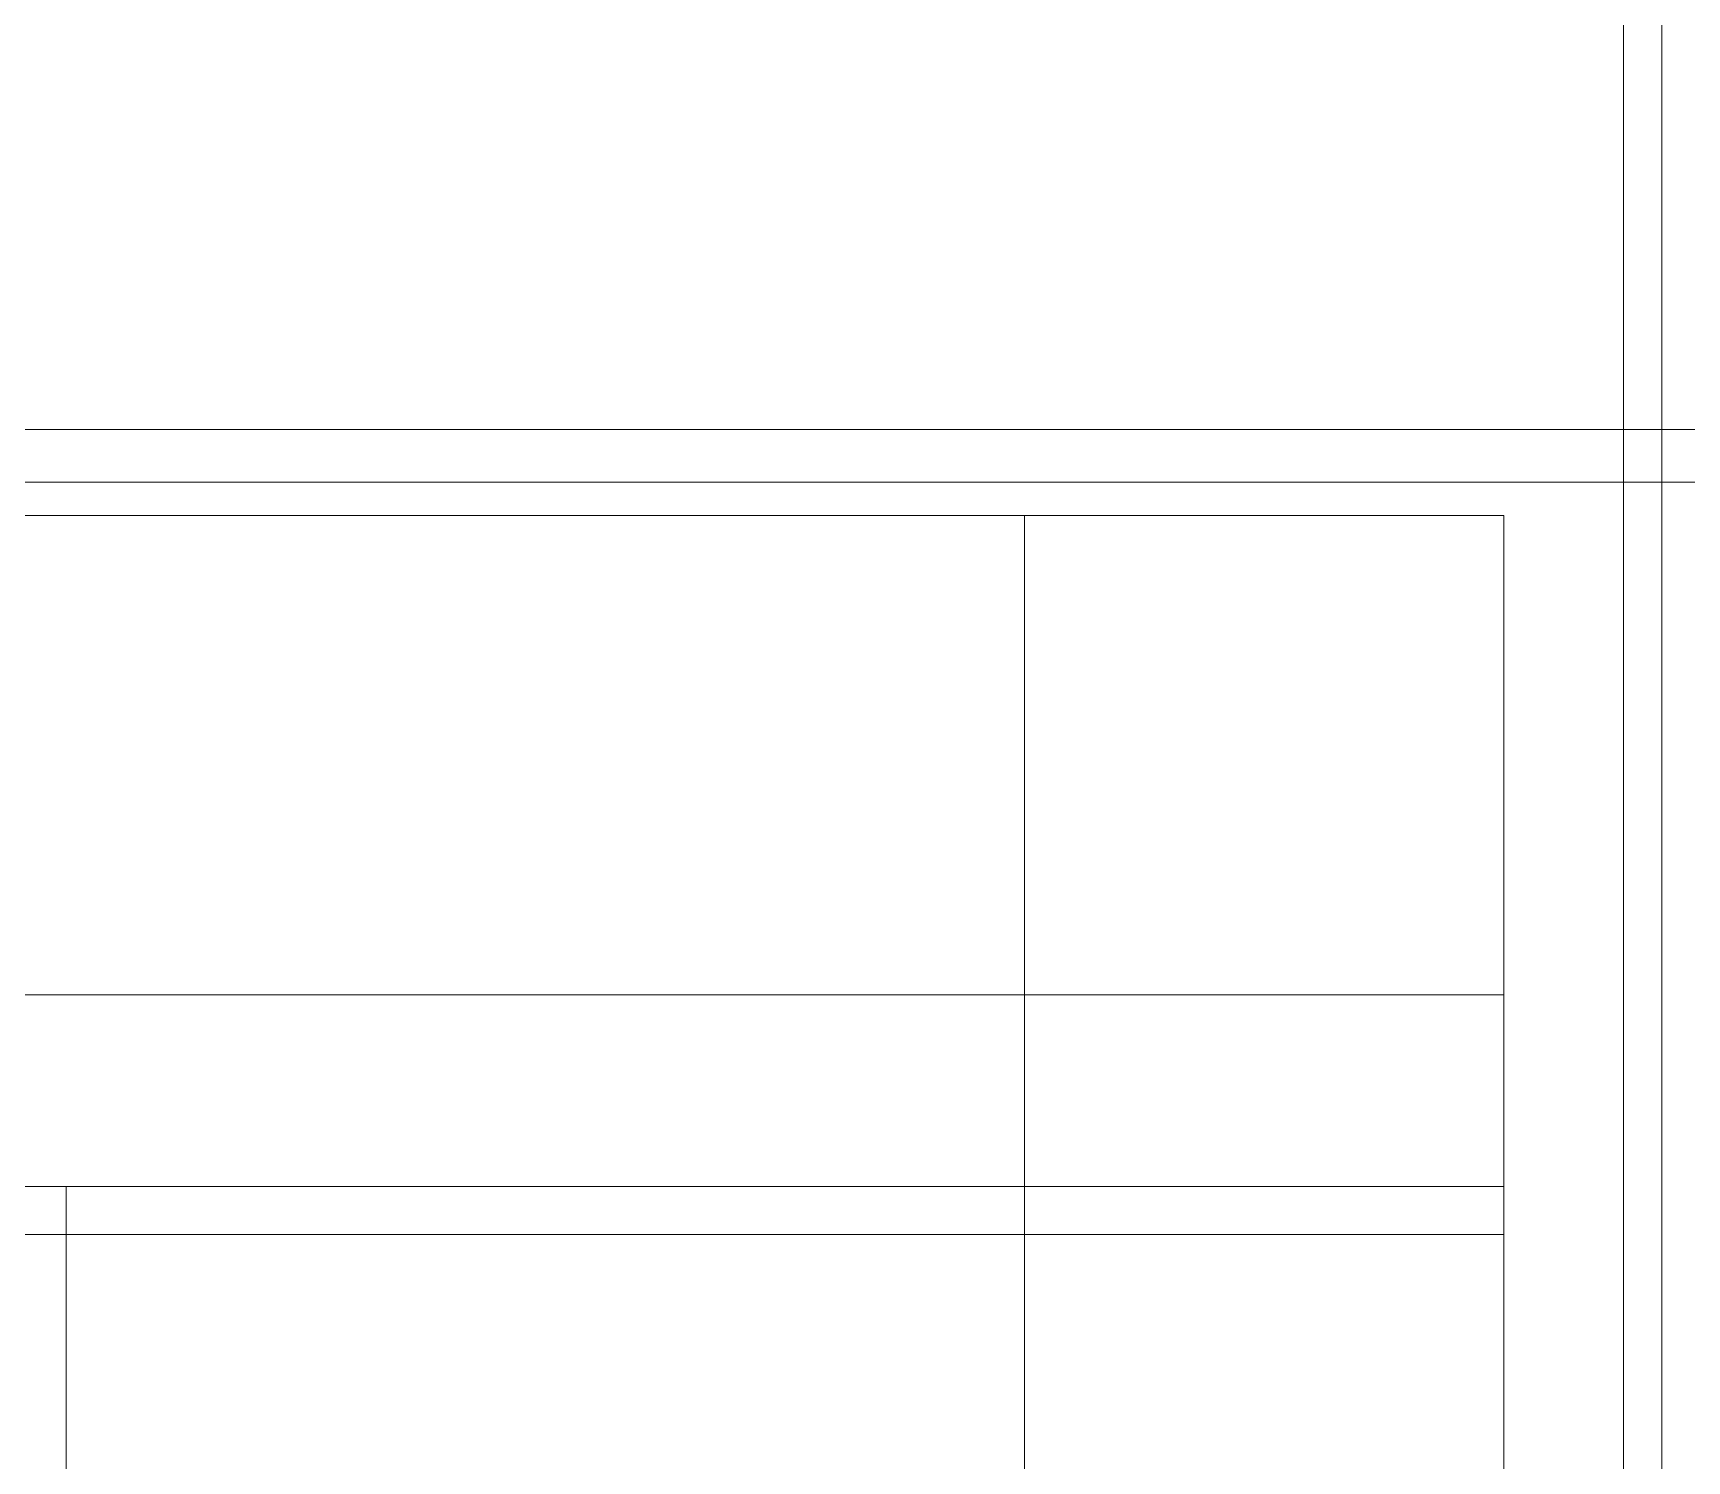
# Model space of a CAD drawing. Header units: millimetres. Extents: x -2500 to 58855, y -53268 to 6837.
# Drawn here: x 1393.1 to 1738.2, y -33057.3 to -32759.3 of the extents above; entities that cross this region are included whole.
import ezdxf

# ---------------------------------------------------------------- set-up
doc = ezdxf.new("R2010")
doc.units = ezdxf.units.MM
doc.layers.add('frontal_secador', color=7, linetype='Continuous', lineweight=0)
doc.layers.add('frontal_tolva', color=7, linetype='Continuous', lineweight=0)

msp = doc.modelspace()

# ---------------------------------------------------------------- linework, layer by layer
at = {"layer": 'frontal_secador'}
for p, q in [((-1700, -32860), (1700, -32860)), ((650, -32860), (1700, -32860)), ((1600, -32860), (1700, -32860)), ((1600, -33010), (1600, -32860)), ((1700, -33010), (1700, -32860)), ((-1700, -32960), (1700, -32960)), ((1700, -33000), (1700, -32960)), ((-1700, -33000), (1700, -33000)), ((1340, -33000), (1400, -33000)), ((1400, -33100), (1400, -33000)), ((-1700, -33010), (1700, -33010)), ((650, -33010), (1700, -33010)), ((1600, -33010), (1700, -33010)), ((1600, -35975), (1600, -33010)), ((1700, -35975), (1700, -33010))]:
    msp.add_line(p, q, dxfattribs=at)
at = {"layer": 'frontal_tolva'}
for p, q in [((1725, -32700), (1725, -33600)), ((1733, -33600), (1733, -32700)), ((-1821.5, -32842), (1821.5, -32842)), ((-1821.5, -32853), (1821.5, -32853))]:
    msp.add_line(p, q, dxfattribs=at)

doc.saveas('drawing.dxf')
